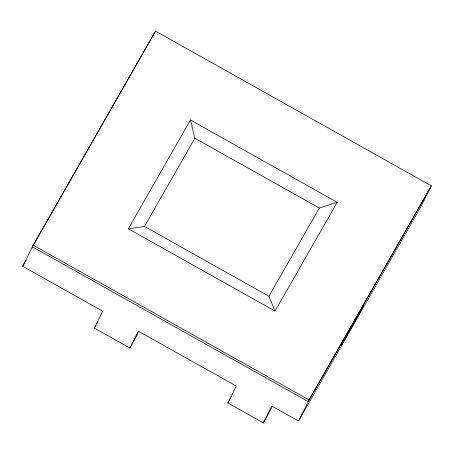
<?xml version="1.0" encoding="UTF-8"?>
<svg xmlns="http://www.w3.org/2000/svg" width="454" height="454" viewBox="0 0 454 454"><rect width="100%" height="100%" fill="white"/><g stroke="black" fill="none" stroke-linecap="round" stroke-linejoin="round"><path stroke-width="0.68" d="M22.7 266.288L33.221 245.188L155.478 31.093L431.3 185.799L420.779 206.905L298.522 420.994L271.827 406.024L263.411 422.907L227.823 402.942L236.239 386.065L138.368 331.165L129.952 348.048L94.358 328.083L102.78 311.206L22.7 266.288L26.213 260.136M153.39 35.287L155.478 31.093M96.713 323.969L97.973 321.438M138.51 331.482L136.932 334.643L137.596 333.906L129.952 348.048M230.172 398.828L231.438 396.297M271.969 406.341L270.391 409.502L271.061 408.765L263.411 422.907M298.522 420.994L309.043 399.895L431.3 185.799M154.638 32.784L32.382 246.874L308.204 401.58L430.46 187.491M128.34 228.816L190.47 120.015L337.157 202.291L275.028 311.086L128.34 228.816L144.497 226.45L268.944 296.246L275.028 311.086M144.497 226.45L194.874 138.237L190.47 120.015M94.358 328.083L96.038 325.143M268.944 296.246L319.315 208.034L337.157 202.291M227.823 402.942L229.838 399.412M194.874 138.237L319.315 208.034M33.221 245.188L309.043 399.895M345.664 336.567L341.459 345.012L359.091 314.134L363.296 305.69L345.664 336.567"/></g></svg>
